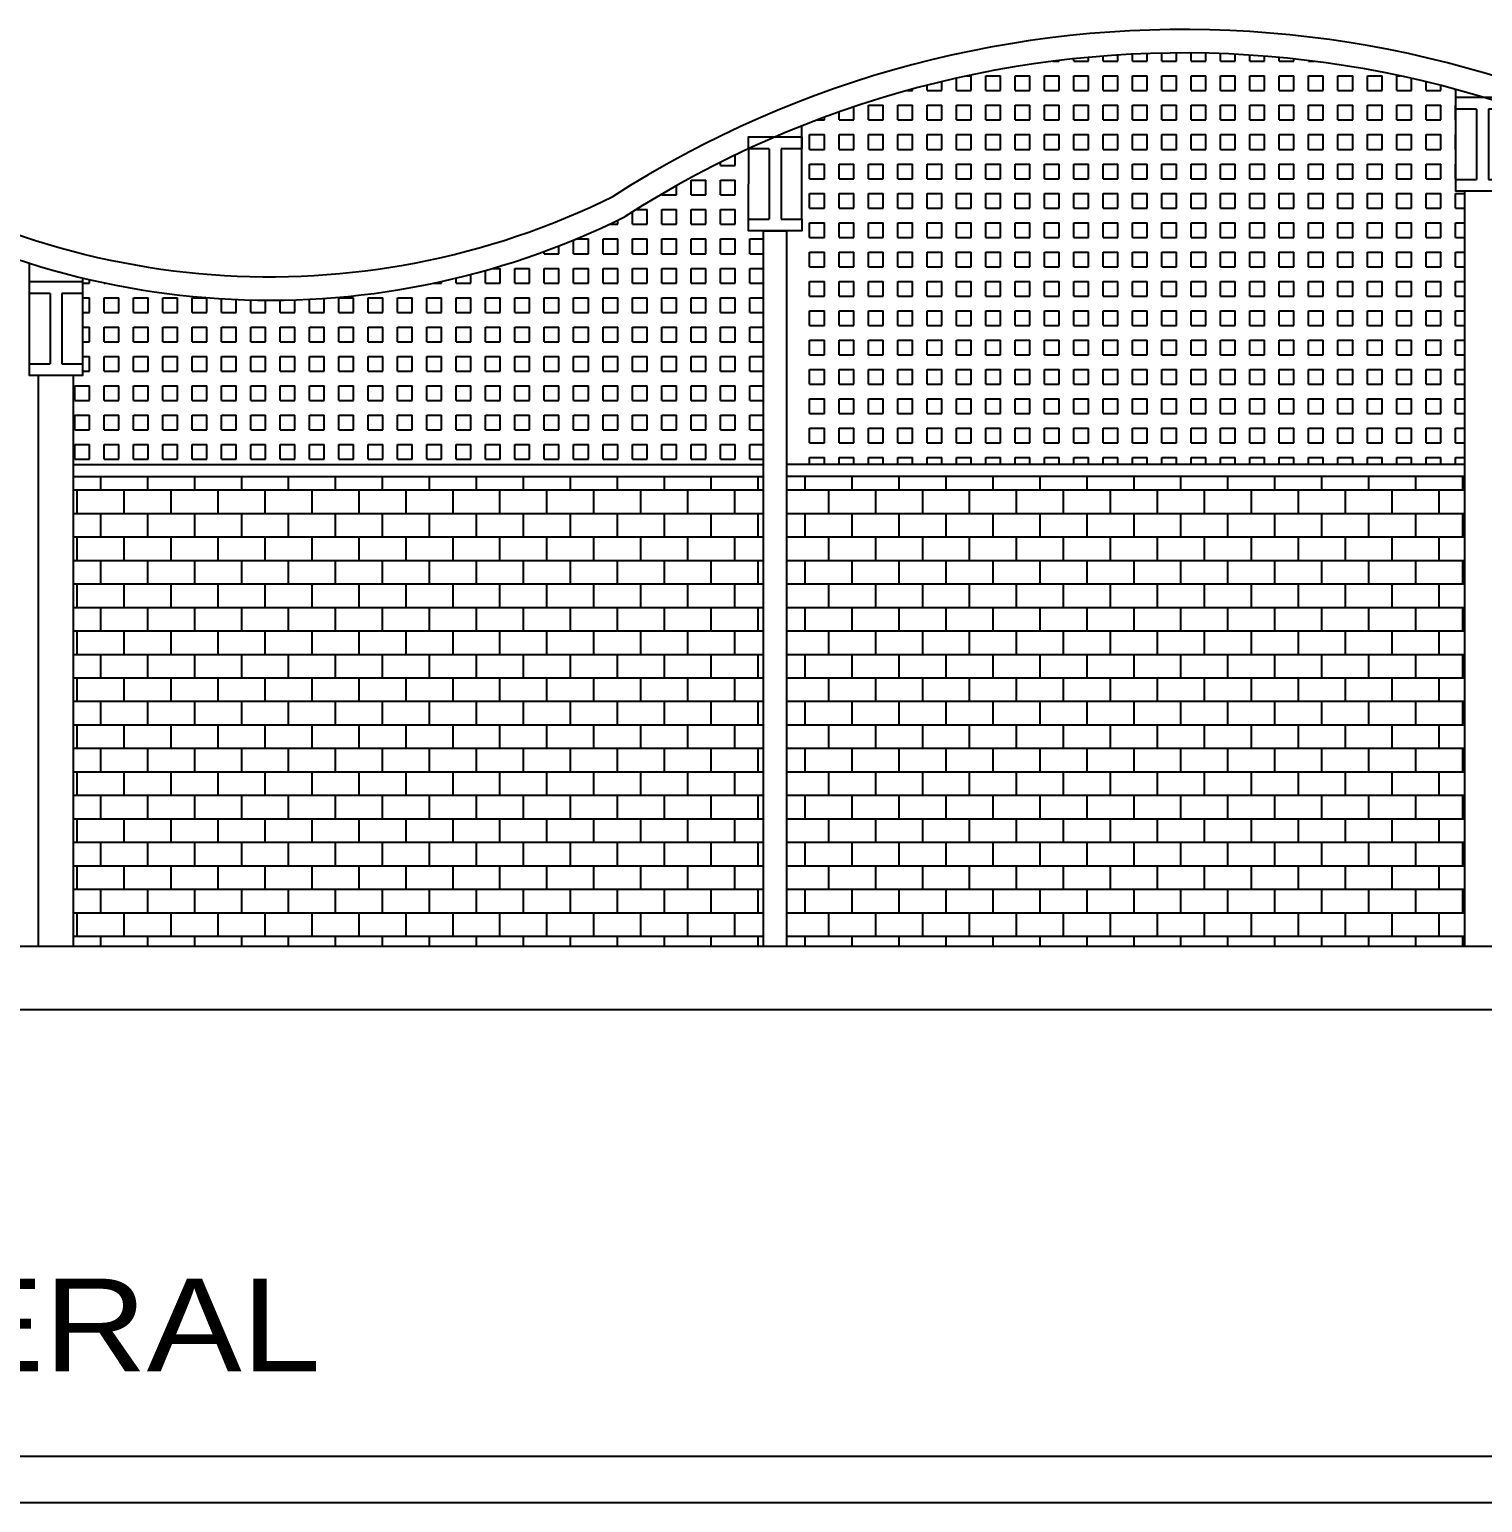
# Model space of a CAD drawing. Header units: metres. Extents: x -28 to 260, y 30 to 125.
# Drawn here: x 207.52 to 219.9, y 108.38 to 120.92 of the extents above; entities that cross this region are included whole.
import ezdxf

# ---------------------------------------------------------------- set-up
doc = ezdxf.new("R2010")
doc.units = ezdxf.units.M
doc.header["$LTSCALE"] = 0.01
doc.header["$MEASUREMENT"] = 0
for name, color, linetype in [('0.1', 2, 'Continuous'), ('0.10', 2, 'Continuous'), ('0.18', 1, 'Continuous'), ('0.35', 3, 'Continuous'), ('0.45', 4, 'Continuous'), ('tierra', 9, 'Continuous')]:
    doc.layers.add(name, color=color, linetype=linetype)
doc.styles.add('TITULOS GRANDES', font='archtitl.shx', dxfattribs={"width": 1.2, "height": 0.4})

# ---------------------------------------------------------------- blocks, each defined once
blk = doc.blocks.new('viga')
at = {"layer": '0.18'}
for p, q in [((-0.038, -0.101), (-0.038, -0.701)), ((0.062, -0.101), (0.062, -0.701))]:
    blk.add_line(p, q, dxfattribs=at)
for points in [[(-0.038, -0.101), (-0.215, -0.101), (-0.215, 0), (0.238, 0), (0.238, -0.101), (0.062, -0.101)], [(0.062, -0.701), (0.238, -0.701), (0.238, -0.801), (-0.215, -0.801), (-0.215, -0.701), (-0.038, -0.701)]]:
    blk.add_lwpolyline(points, dxfattribs=at)

msp = doc.modelspace()

# ---------------------------------------------------------------- hatches: boundary and pattern name
at = {"layer": '0.1'}
h = msp.add_hatch(dxfattribs=at)
h.set_pattern_fill('SQUARE', color=256, angle=360, style=0)
h.set_pattern_definition([(360, (262.16984, -61.60051), (3e-17, 0.125), [0.125, -0.125]), (90, (262.16984, -61.60051), (-0.125, 4e-17), [0.125, -0.125])])
h.paths.add_polyline_path([(219.675, 119.543), (219.675, 119.644), (219.675, 120.409, 0.162384), (214.103, 120.099), (214.103, 119.305), (214.103, 119.204), (214.061, 117.215), (219.751, 117.215), (219.751, 119.543)])
h = msp.add_hatch(dxfattribs=at)
h.set_pattern_fill('AR-B816', color=256, scale=0.025, angle=180, style=0)
h.set_pattern_definition([(180, (74.12945, 0), (-2e-17, -0.2), []), (270, (74.12945, 0), (0.2, -0.2), [0.2, -0.2])])
h.paths.add_polyline_path([(213.976, 117.115), (213.976, 113.115), (219.751, 113.115), (219.751, 117.115)])
h.paths.add_polyline_path([(213.776, 117.115), (207.901, 117.115), (207.901, 113.115), (213.776, 113.115)])
at = {"layer": '0.10'}
h = msp.add_hatch(dxfattribs=at)
h.set_pattern_fill('SQUARE', color=256, angle=360, style=0)
h.set_pattern_definition([(360, (290.40978, 240.76124), (3e-17, 0.125), [0.125, -0.125]), (90, (290.40978, 240.76124), (-0.125, 4e-17), [0.125, -0.125])])
h.paths.add_polyline_path([(213.776, 117.215), (213.776, 119.204), (213.65, 119.204), (213.65, 119.305), (213.651, 119.905, 0.034051), (212.599, 119.328, -0.176683), (207.978, 118.805), (207.978, 118.774), (207.978, 118.674), (207.978, 118.074), (207.978, 117.973), (207.901, 117.973), (207.901, 117.215)])

# ---------------------------------------------------------------- linework, layer by layer
at = {"layer": '0.18'}
for p, q in [((219.675, 119.644), (219.675, 120.409)), ((214.103, 119.305), (214.103, 120.099)), ((213.65, 119.305), (213.651, 119.905)), ((207.525, 118.074), (207.525, 118.931)), ((207.978, 118.774), (207.978, 118.805)), ((207.978, 118.074), (207.978, 118.774)), ((207.901, 117.215), (213.776, 117.215)), ((219.751, 117.215), (213.976, 117.215)), ((207.901, 117.115), (213.776, 117.115)), ((219.751, 117.115), (213.976, 117.115)), ((196.105, 108.379), (220.246, 108.379))]:
    msp.add_line(p, q, dxfattribs=at)
at = {"layer": '0.35'}
for centre, radius, start, end in [((217.354, 111.902), 9.018, 52.3431, 122.6321), ((217.354, 111.902), 8.818, 52.3431, 122.6321), ((209.571, 125.401), 6.586, 234.9723, 296.4097), ((209.571, 125.401), 6.786, 236.1476, 296.5017)]:
    msp.add_arc(centre, radius, start, end, dxfattribs=at)
at = {"layer": '0.45'}
for p, q in [((219.751, 113.115), (219.751, 119.543)), ((220.051, 119.543), (219.751, 119.543)), ((213.776, 113.115), (213.776, 119.204)), ((213.976, 119.204), (213.776, 119.204)), ((213.976, 113.115), (213.976, 119.204)), ((207.601, 113.115), (207.601, 117.973)), ((207.901, 117.973), (207.601, 117.973)), ((207.901, 113.115), (207.901, 117.973))]:
    msp.add_line(p, q, dxfattribs=at)
at = {"layer": 'tierra'}
for p, q in [((197.467, 113.115), (244.347, 113.115)), ((196.801, 112.575), (259.887, 112.575)), ((196.105, 108.774), (220.246, 108.774))]:
    msp.add_line(p, q, dxfattribs=at)

# ---------------------------------------------------------------- block references
at = {"layer": '0.18'}
for p in [(219.889, 120.344), (213.864, 120.006), (207.739, 118.774)]:
    msp.add_blockref('viga', p, dxfattribs=at)

# ---------------------------------------------------------------- texts
at = {"layer": '0.35', "style": 'TITULOS GRANDES', "width": 1.15}
msp.add_text('FACHADA  LATERAL', height=0.7875, dxfattribs=at).set_placement((198.161, 109.497))

doc.saveas('drawing.dxf')
